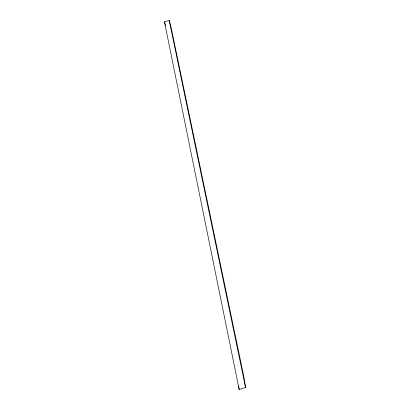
<?xml version="1.0" encoding="UTF-8"?>
<svg xmlns="http://www.w3.org/2000/svg" width="410" height="410" viewBox="0 0 410 410"><rect width="100%" height="100%" fill="white"/><g stroke="black" fill="none" stroke-linecap="round" stroke-linejoin="round"><path stroke-width="0.61" d="M239.179 389.5L245.559 387.506L243.94 377.138L170.955 26.855L169.227 20.5L164.441 21.781L239.179 389.5L238.656 385.83M164.441 21.781L165.466 25.446M169.227 20.5L245.559 387.506"/></g></svg>
